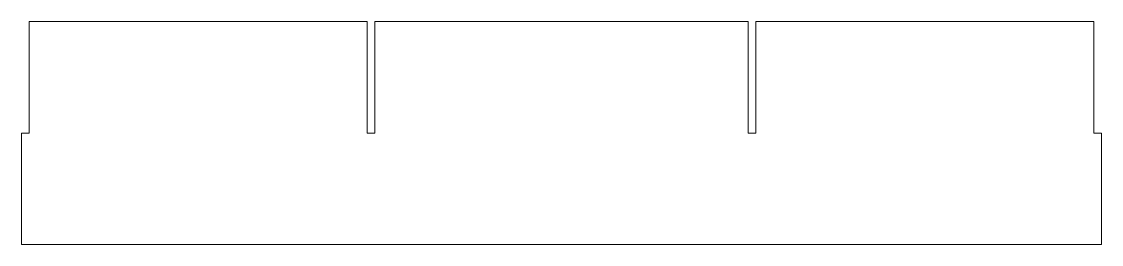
# Model space of a CAD drawing. Header units: millimetres. Extents: x -128 to 294, y 0 to 87.
import ezdxf

# ---------------------------------------------------------------- set-up
doc = ezdxf.new("R2010")
doc.units = ezdxf.units.MM
doc.linetypes.add('K5LT32770', pattern=[0])

msp = doc.modelspace()

# ---------------------------------------------------------------- linework, layer by layer
at = {"color": 7, "linetype": 'K5LT32770', "lineweight": 18}
for p, q in [((-124.75, 87), (7.25, 87)), ((-124.75, 43.5), (-124.75, 87)), ((7.25, 43.5), (7.25, 87)), ((10.25, 43.5), (10.25, 87)), ((10.25, 87), (156.25, 87)), ((156.25, 87), (156.25, 43.5)), ((159.25, 87), (159.25, 43.5)), ((159.25, 87), (291.25, 87)), ((291.25, 87), (291.25, 43.5)), ((-127.75, 0), (-127.75, 43.5)), ((-127.75, 43.5), (-124.75, 43.5)), ((7.25, 43.5), (10.25, 43.5)), ((156.25, 43.5), (159.25, 43.5)), ((291.25, 43.5), (294.25, 43.5)), ((294.25, 43.5), (294.25, 0)), ((-127.75, 0), (294.25, 0))]:
    msp.add_line(p, q, dxfattribs=at)

doc.saveas('drawing.dxf')
